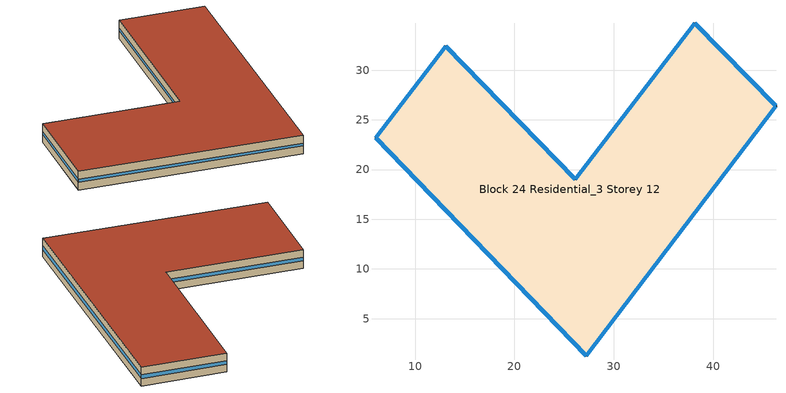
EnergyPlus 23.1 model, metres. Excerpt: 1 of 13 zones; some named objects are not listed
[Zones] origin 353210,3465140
Block 24 Residential_3 Storey 12
 floor outside (Project Floor): 38.16,34.72 46.32,26.4 27.22,1.28 6.01,23.19 13.09,32.41 26.13,19.03 z36
 wall outside (Project Wall): 6.01,23.19 27.22,1.28 46.32,26.4 38.16,34.72 26.13,19.03 13.09,32.41 6.01,23.19 z36:39
 window (Residential_west_window_construction): 6.02,23.18 27.21,1.29 / 38.15,34.71 26.14,19.04 / 13.09,32.4 6.01,23.2 z37.27:37.73
 window (Residential_east_window_construction): 27.23,1.29 46.31,26.39 / 46.32,26.4 38.16,34.71 / 26.13,19.04 13.1,32.4 z37.2:37.8
 roof outside (Project Flat Roof): 27.22,1.28 46.32,26.4 38.16,34.72 26.13,19.03 13.09,32.41 6.01,23.19 z39
[Building]
Building_1: North Axis=0; Terrain=City; Loads Convergence Tolerance Value=0.04; Temperature Convergence Tolerance Value=0.4; Solar Distribution=FullExterior; Maximum Number of Warmup Days=25; Minimum Number of Warmup Days=6
[Site:Location]
CHN Design_Conditions: Latitude=30; Longitude=114; Time Zone=8; Elevation=12
[SIZINGPERIOD:DESIGNDAY] Day of Month=21; DryBulb Temperature Range Modifier Type=DefaultMultipliers; Humidity Condition Type=Wetbulb; Barometric Pressure=101181; Rain Indicator=No; Snow Indicator=No; Daylight Saving Time Indicator=No; Sky Clearness=0; Begin Environment Reset Mode=FullResetAtBeginEnvironment
Name | Month | Day Type | Maximum DryBulb Temperature | Daily DryBulb Temperature Range | Wetbulb or DewPoint at Maximum DryBulb | Wind Speed | Wind Direction | Solar Model Indicator | ASHRAE Clear Sky Optical Depth for Beam Irradiance taub | ASHRAE Clear Sky Optical Depth for Diffuse Irradiance taud
Ann Htg 99.6% Condns DB | 1 | WinterDesignDay | -10 | 0 | -4.8 | 1 | 340 | ASHRAEClearSky | 0 | 0
Ann Clg .4% Condns DB=>MWB | 7 | SummerDesignDay | 40 | 6.6 | 27.1 | 3.5 | 220 | ASHRAETau | 0.781 | 1.413
[MATERIAL]
DefaultMaterial: Roughness=Rough; Thickness=0.1; Conductivity=0.1; Density=1000; Specific Heat=1000; Thermal Absorptance=0.9; Solar Absorptance=0.7; Visible Absorptance=0.7
[WINDOWMATERIAL:SIMPLEGLAZINGSYSTEM] UFactor=1.5; Solar Heat Gain Coefficient=0.4; Visible Transmittance=0.6
Residential_east_window; Residential_west_window
[CONSTRUCTION]
Project Wall; Project Floor; Project Flat Roof: DefaultMaterial
Residential_east_window_construction: Residential_east_window
Residential_west_window_construction: Residential_west_window
[SPACE]
Block 24 Residential_3 Storey 12_space: Zone=Block 24 Residential_3 Storey 12; Ceiling Height=autocalculate; Volume=autocalculate; Floor Area=autocalculate; Space Type=Residential
[SPACELIST]
Residential: Block 24 Residential_3 Storey 0_space, Block 24 Residential_3 Storey 1_space, Block 24 Residential_3 Storey 2_space, Block 24 Residential_3 Storey 3_space, Block 24 Residential_3 Storey 4_space, Block 24 Residential_3 Storey 5_space, Block 24 Residential_3 Storey 6_space, Block 24 Residential_3 Storey 7_space, Block 24 Residential_3 Storey 8_space, Block 24 Residential_3 Storey 9_space, Block 24 Residential_3 Storey 10_space, Block 24 Residential_3 Storey 11_space, Block 24 Residential_3 Storey 12_space
[ZONE]
Block 24 Residential_3 Storey 12: Type=1; Multiplier=1; Ceiling Height=autocalculate; Volume=autocalculate; Floor Area=autocalculate; Part of Total Floor Area=Yes
[PEOPLE]
People_for_residential: Zone or ZoneList or Space or SpaceList=Residential; Number of People Schedule=SeasonalSchedule_Schedule_residential_people; Number of People Calculation Method=People/Area; People per Floor Area=0.04; Fraction Radiant=0.3; Sensible Heat Fraction=autocalculate; Activity Level Schedule=SeasonalSchedule_Schedule_residential_activity; Carbon Dioxide Generation Rate=3.82e-08; Enable ASHRAE 55 Comfort Warnings=No; Mean Radiant Temperature Calculation Type=ZoneAveraged; Clothing Insulation Calculation Method=ClothingInsulationSchedule; Cold Stress Temperature Threshold=15.56; Heat Stress Temperature Threshold=30
[LIGHTS]
Light_for_residential: Zone or ZoneList or Space or SpaceList=Residential; Schedule=SeasonalSchedule_residential_lighting; Design Level Calculation Method=Watts/Area; Watts per Zone Floor Area=5; Return Air Fraction=0; Fraction Radiant=0.32; Fraction Visible=0.25; Fraction Replaceable=1; EndUse Subcategory=General; Return Air Fraction Calculated from Plenum Temperature=No; Return Air Fraction Function of Plenum Temperature Coefficient 1=0; Return Air Fraction Function of Plenum Temperature Coefficient 2=0
[ELECTRICEQUIPMENT]
Equipment_for_residential: Zone or ZoneList or Space or SpaceList=Residential; Schedule=SeasonalSchedule_Schedule_residential_equipment; Design Level Calculation Method=Watts/Area; Watts per Zone Floor Area=3.8; Fraction Latent=0; Fraction Radiant=0; Fraction Lost=0; EndUse Subcategory=Electric Equipment
[DAYLIGHTING:CONTROLS]
Dlight_Block 24 Residential_3 Storey 12: Zone or Space=Block 24 Residential_3 Storey 12; Glare Calculation Daylighting Reference Point=Rpoint_Block 24 Residential_3 Storey 12; Daylighting Reference Point 1=Rpoint_Block 24 Residential_3 Storey 12; Illuminance Setpoint at Reference Point 1=300
[HVACTEMPLATE:ZONE:IDEALLOADSAIRSYSTEM]
Block 24 Residential_3 Storey 12: Template Thermostat=Thermostat_for_residential; Maximum Heating Supply Air Temperature=50; Minimum Cooling Supply Air Temperature=13; Maximum Heating Supply Air Humidity Ratio=0.0156; Minimum Cooling Supply Air Humidity Ratio=0.0077; Heating Limit=NoLimit; Cooling Limit=NoLimit; Dehumidification Control Type=ConstantSensibleHeatRatio; Cooling Sensible Heat Ratio=0.7; Dehumidification Setpoint=60; Humidification Control Type=None; Humidification Setpoint=30; Outdoor Air Method=DetailedSpecification; Outdoor Air Flow Rate per Person=0.00944; Outdoor Air Flow Rate per Zone Floor Area=0; Outdoor Air Flow Rate per Zone=0; Design Specification Outdoor Air Object=Ventilation_for_residential; Demand Controlled Ventilation Type=None; Outdoor Air Economizer Type=NoEconomizer; Heat Recovery Type=None; Sensible Heat Recovery Effectiveness=0.7; Latent Heat Recovery Effectiveness=0.65
[DESIGNSPECIFICATION:OUTDOORAIR]
Ventilation_for_residential: Outdoor Air Method=Flow/Person; Outdoor Air Flow per Person=0.00833333; Outdoor Air Flow per Zone Floor Area=0; Outdoor Air Flow per Zone=0; Outdoor Air Flow Air Changes per Hour=0
[SCHEDULE:DAY:HOURLY]
Schedule_residential_lighting_weekday_hourly; Schedule_residential_lighting_holiday_hourly: 0.1, 0.1, 0.1, 0.1, 0.1, 0.8, 0.5, 0, 0, 0, 0, 0, 0, 0, 0, 0, 0, 0, 1, 1, 1, 1, 0.1, 0.1
Schedule_residential_equipment_weekday_hourly: 0.2, 0.2, 0.2, 0.2, 0.2, 0.2, 0.8, 0.8, 0.6, 0.6, 0.8, 0.8, 0.8, 0.5, 0.5, 0.5, 0.6, 0.9, 0.9, 0.9, 0.9, 0.9, 0.2, 0.2
Schedule_residential_equipment_holiday_hourly: 0.2, 0.2, 0.2, 0.2, 0.2, 0.2, 0.75, 1, 0.5, 0.3, 0.5, 0.8, 0.5, 0.25, 0.25, 0.25, 0.25, 0.5, 0.9, 0.8, 0.75, 0.5, 0.2, 0.2
Schedule_residential_people_weekday_hourly: 1, 1, 1, 1, 1, 1, 0.5, 0.5, 0, 0, 0, 0, 0, 0, 0, 0, 0, 0, 0, 0, 0.5, 1, 1, 1
Schedule_residential_people_holiday_hourly: 0.5, 0.5, 0.5, 0.5, 0.5, 0.5, 0.5, 0.5, 0.5, 0.5, 0.5, 0.5, 0.5, 0.5, 0.5, 0.5, 0.5, 0.5, 0.5, 0.5, 0.5, 0.5, 0.5, 0.5
Schedule_residential_activity_weekday_hourly; Schedule_residential_activity_holiday_hourly: 108, 108, 108, 108, 108, 108, 108, 108, 108, 108, 108, 108, 108, 108, 108, 108, 108, 108, 108, 108, 108, 108, 108, 108
[SCHEDULE:WEEK:DAILY]
Schedule_residential_lighting_weekly: Schedule_residential_lighting_holiday_hourly, Schedule_residential_lighting_weekday_hourly, Schedule_residential_lighting_weekday_hourly, Schedule_residential_lighting_weekday_hourly, Schedule_residential_lighting_weekday_hourly, Schedule_residential_lighting_weekday_hourly, Schedule_residential_lighting_holiday_hourly, Schedule_residential_lighting_holiday_hourly, Schedule_residential_lighting_weekday_hourly, Schedule_residential_lighting_weekday_hourly, Schedule_residential_lighting_holiday_hourly, Schedule_residential_lighting_holiday_hourly
Schedule_residential_equipment_weekly: Schedule_residential_equipment_holiday_hourly, Schedule_residential_equipment_weekday_hourly, Schedule_residential_equipment_weekday_hourly, Schedule_residential_equipment_weekday_hourly, Schedule_residential_equipment_weekday_hourly, Schedule_residential_equipment_weekday_hourly, Schedule_residential_equipment_holiday_hourly, Schedule_residential_equipment_holiday_hourly, Schedule_residential_equipment_weekday_hourly, Schedule_residential_equipment_weekday_hourly, Schedule_residential_equipment_holiday_hourly, Schedule_residential_equipment_holiday_hourly
Schedule_residential_people_weekly: Schedule_residential_people_holiday_hourly, Schedule_residential_people_weekday_hourly, Schedule_residential_people_weekday_hourly, Schedule_residential_people_weekday_hourly, Schedule_residential_people_weekday_hourly, Schedule_residential_people_weekday_hourly, Schedule_residential_people_holiday_hourly, Schedule_residential_people_holiday_hourly, Schedule_residential_people_weekday_hourly, Schedule_residential_people_weekday_hourly, Schedule_residential_people_holiday_hourly, Schedule_residential_people_holiday_hourly
Schedule_residential_activity_weekly: Schedule_residential_activity_holiday_hourly, Schedule_residential_activity_weekday_hourly, Schedule_residential_activity_weekday_hourly, Schedule_residential_activity_weekday_hourly, Schedule_residential_activity_weekday_hourly, Schedule_residential_activity_weekday_hourly, Schedule_residential_activity_holiday_hourly, Schedule_residential_activity_holiday_hourly, Schedule_residential_activity_weekday_hourly, Schedule_residential_activity_weekday_hourly, Schedule_residential_activity_holiday_hourly, Schedule_residential_activity_holiday_hourly
[SCHEDULE:YEAR]
SeasonalSchedule_residential_lighting: Schedule_residential_lighting_weekly, 1, 1, 12, 31
SeasonalSchedule_Schedule_residential_equipment: Schedule_residential_equipment_weekly, 1, 1, 12, 31
SeasonalSchedule_Schedule_residential_people: Schedule_residential_people_weekly, 1, 1, 12, 31
SeasonalSchedule_Schedule_residential_activity: Schedule_residential_activity_weekly, 1, 1, 12, 31
